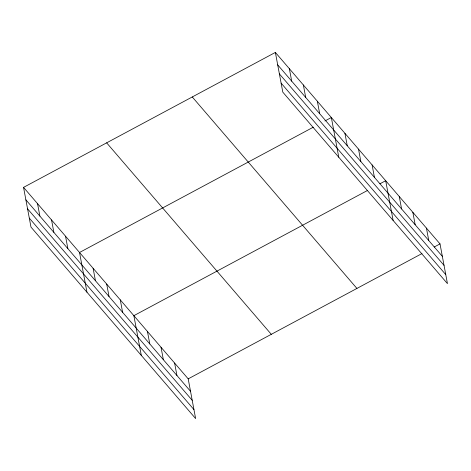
<?xml version="1.0" encoding="UTF-8"?>
<svg xmlns="http://www.w3.org/2000/svg" width="471" height="471" viewBox="0 0 471 471"><rect width="100%" height="100%" fill="white"/><g stroke="black" fill="none" stroke-linecap="round" stroke-linejoin="round"><path stroke-width="0.71" d="M23.55 187.381L188.2 378.861L195.63 418.578L30.986 227.099L23.55 187.381L275.37 52.422L440.014 243.901L447.45 283.619L282.8 92.139L275.37 52.422M313.309 127.188L79.528 252.485L86.964 292.203M324.908 120.976L331.348 117.52L338.784 157.243M367.645 190.378L133.864 315.67L141.3 355.393M379.885 183.82L385.684 180.711L393.114 220.428M188.2 378.861L421.981 253.563M434.221 247.004L440.014 243.901M277.696 64.868L442.346 256.348M279.38 73.865L444.029 265.344M281.116 83.137L445.766 274.617M192.268 96.955L356.918 288.435M106.652 142.843L271.296 334.322M25.881 199.828L190.525 391.307M27.565 208.83L192.209 400.309M29.296 218.102L193.946 409.582M426.432 228.099L428.763 240.546M412.849 212.303L415.181 224.749M399.267 196.507L401.598 208.953M372.102 164.915L374.427 177.361M358.513 149.119L360.845 161.565M344.931 133.322L347.262 145.769M317.354 101.247L319.685 113.694M303.359 84.968L305.691 97.415M289.365 68.695L291.69 81.142M174.611 363.064L176.943 375.511M161.029 347.268L163.36 359.714M147.447 331.466L149.778 343.912M120.282 299.874L122.607 312.32M106.699 284.078L109.025 296.524M93.111 268.282L95.442 280.728M65.534 236.207L67.865 248.653M51.539 219.933L53.871 232.38M37.545 203.655L39.876 216.101"/></g></svg>
